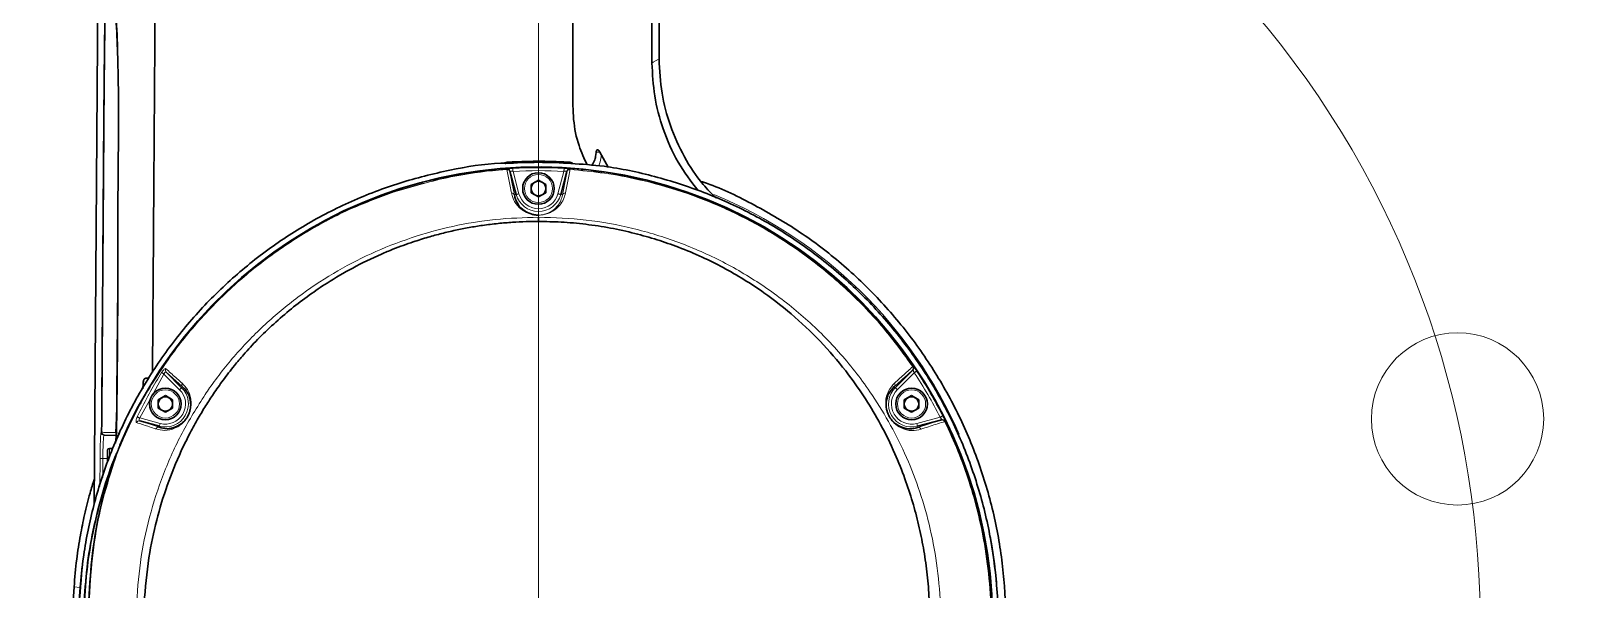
# Model space of a CAD drawing. Header units: millimetres. Extents: x 0 to 8400, y 0 to 5940.
# Drawn here: x 2278.1 to 2552.3, y 4234.7 to 4333.3 of the extents above; entities that cross this region are included whole.
import ezdxf

# ---------------------------------------------------------------- set-up
doc = ezdxf.new("R2010")
doc.units = ezdxf.units.MM
doc.linetypes.add('CENTERX2', pattern=[20.32, 12.7, -2.54, 2.54, -2.54])

msp = doc.modelspace()

# ---------------------------------------------------------------- linework, layer by layer
at = {"color": 7, "linetype": 'Continuous', "lineweight": 15}
msp.add_line((2367.714, 3824.804), (2367.714, 4854.66), dxfattribs=at)
at = {"color": 7, "linetype": 'Continuous', "lineweight": 30}
for p, q in [((2290.307, 4394.144), (2289.275, 4249.763)), ((2389.007, 4366.36), (2389.007, 4328.397)), ((2387.742, 4329.234), (2387.748, 4327.665)), ((2377.829, 4311.462), (2377.891, 4311.957)), ((2378.55, 4311.957), (2378.842, 4311.401)), ((2378.842, 4311.401), (2380.002, 4309.294)), ((2363.788, 4304.47), (2362.686, 4308.582)), ((2367.714, 4306.998), (2366.436, 4306.26)), ((2367.714, 4306.998), (2368.991, 4306.26)), ((2372.742, 4308.582), (2371.64, 4304.47)), ((2366.436, 4306.26), (2366.436, 4304.785)), ((2367.714, 4304.047), (2366.436, 4304.785)), ((2368.991, 4304.785), (2367.714, 4304.047)), ((2368.991, 4304.785), (2368.991, 4306.26)), ((2367.714, 4299.709), (2367.714, 4300.453)), ((2297.885, 4270.163), (2297.909, 4271.048)), ((2299.005, 4272.062), (2298.44, 4272.062)), ((2302.012, 4273.09), (2304.729, 4270.373)), ((2430.698, 4270.373), (2433.81, 4273.485)), ((2301.855, 4268.974), (2300.578, 4268.236)), ((2300.578, 4268.236), (2300.578, 4266.761)), ((2301.855, 4268.974), (2303.133, 4268.236)), ((2303.133, 4266.761), (2303.133, 4268.236)), ((2433.572, 4268.974), (2432.295, 4268.236)), ((2432.295, 4268.236), (2432.295, 4266.761)), ((2433.572, 4268.974), (2434.85, 4268.236)), ((2434.85, 4266.761), (2434.85, 4268.236)), ((2301.855, 4266.024), (2300.578, 4266.761)), ((2303.133, 4266.761), (2301.855, 4266.024)), ((2433.572, 4266.024), (2432.295, 4266.761)), ((2434.85, 4266.761), (2433.572, 4266.024)), ((2300.803, 4263.573), (2297.336, 4264.502)), ((2438.914, 4264.722), (2434.624, 4263.573)), ((2291.097, 4261.985), (2291.015, 4261.987)), ((2293.146, 4261.949), (2291.129, 4261.985)), ((2293.729, 4260.001), (2293.811, 4260.2)), ((2291.667, 4257.265), (2291.667, 4259.336)), ((2292.631, 4259.641), (2291.971, 4259.641)), ((2285.737, 4235.208), (2283.808, 4206.066))]:
    msp.add_line(p, q, dxfattribs=at)
at = {"color": 8, "linetype": 'Continuous', "lineweight": 15}
for p, q in [((2290.307, 4394.144), (2289.276, 4249.764)), ((2378.55, 4311.957), (2377.891, 4311.957)), ((2362.15, 4308.907), (2362.151, 4308.879)), ((2362.686, 4308.582), (2362.674, 4308.532)), ((2362.676, 4308.519), (2362.674, 4308.532)), ((2363.22, 4308.55), (2364.278, 4304.602)), ((2371.15, 4304.602), (2372.208, 4308.55)), ((2372.754, 4308.531), (2372.742, 4308.582)), ((2372.754, 4308.531), (2372.752, 4308.517)), ((2373.279, 4308.905), (2373.276, 4308.878)), ((2363.471, 4304.385), (2363.788, 4304.47)), ((2371.957, 4304.385), (2371.64, 4304.47)), ((2367.714, 4300.82), (2367.714, 4300.834)), ((2367.714, 4300.453), (2367.714, 4300.82)), ((2298.407, 4271.048), (2297.909, 4271.048)), ((2301.603, 4272.783), (2299.446, 4268.855)), ((2304.371, 4270.014), (2301.603, 4272.783)), ((2304.889, 4270.532), (2302.012, 4273.09)), ((2434.052, 4273.01), (2431.057, 4270.014)), ((2433.81, 4273.485), (2433.762, 4273.47)), ((2299.338, 4268.658), (2297.343, 4265.025)), ((2304.889, 4270.532), (2304.729, 4270.373)), ((2430.518, 4270.554), (2430.698, 4270.373)), ((2293.06, 4262.46), (2293.191, 4264.973)), ((2297.336, 4264.502), (2300.751, 4263.376)), ((2297.343, 4265.025), (2300.935, 4264.062)), ((2300.751, 4263.376), (2300.803, 4263.573)), ((2434.493, 4264.062), (2438.617, 4265.167)), ((2434.687, 4263.34), (2434.624, 4263.573)), ((2434.687, 4263.34), (2438.852, 4264.678)), ((2438.878, 4264.688), (2438.914, 4264.722)), ((2290.517, 4262.497), (2290.599, 4262.496)), ((2290.599, 4262.496), (2290.663, 4262.495)), ((2290.287, 4252.934), (2290.323, 4257.87)), ((2290.82, 4257.866), (2290.797, 4254.529)), ((2290.82, 4257.866), (2291.667, 4257.866)), ((2291.971, 4259.641), (2291.971, 4258.194)), ((2286.761, 4235.136), (2287.11, 4238.881)), ((2285.737, 4235.208), (2286.761, 4235.136))]:
    msp.add_line(p, q, dxfattribs=at)
at = {"color": 8, "linetype": 'Continuous', "lineweight": 15, "flags": 128}
for points in [[(2387.748, 4327.665), (2387.976, 4327.798), (2389.007, 4328.397)], [(2361.827, 4309.931), (2361.757, 4309.997), (2361.751, 4310.003), (2361.706, 4310.045)], [(2373.722, 4310.045), (2373.652, 4309.979), (2373.601, 4309.931)], [(2378.842, 4311.401), (2378.623, 4310.252), (2378.35, 4309.501)], [(2362.15, 4308.907), (2362.157, 4308.939), (2362.161, 4308.956)], [(2362.949, 4304.746), (2362.903, 4304.981), (2362.722, 4305.923), (2362.151, 4308.879)], [(2362.676, 4308.519), (2363.039, 4306.632), (2363.471, 4304.385)], [(2363.22, 4308.55), (2363.214, 4308.646), (2363.209, 4308.739), (2363.204, 4308.825), (2363.2, 4308.901), (2363.196, 4308.964), (2363.193, 4309.012), (2363.192, 4309.043), (2363.191, 4309.056)], [(2371.957, 4304.385), (2372.538, 4307.406), (2372.752, 4308.517)], [(2372.208, 4308.55), (2372.214, 4308.646), (2372.219, 4308.739), (2372.224, 4308.825), (2372.228, 4308.901), (2372.232, 4308.964), (2372.234, 4309.012), (2372.236, 4309.043), (2372.237, 4309.056)], [(2373.276, 4308.878), (2373.235, 4308.666), (2373.053, 4307.723), (2372.479, 4304.746)], [(2373.266, 4308.956), (2373.275, 4308.92), (2373.279, 4308.905)], [(2363.788, 4304.47), (2363.799, 4304.473), (2363.828, 4304.481), (2363.873, 4304.493), (2363.934, 4304.51), (2364.008, 4304.529), (2364.092, 4304.552), (2364.183, 4304.576), (2364.278, 4304.602)], [(2371.64, 4304.47), (2371.629, 4304.473), (2371.6, 4304.481), (2371.554, 4304.493), (2371.494, 4304.51), (2371.42, 4304.529), (2371.336, 4304.552), (2371.245, 4304.576), (2371.15, 4304.602)], [(2433.823, 4274.114), (2433.853, 4274.123), (2433.871, 4274.128)], [(2301.19, 4273.041), (2301.215, 4273.026), (2301.25, 4273.004), (2301.293, 4272.977), (2301.345, 4272.944), (2301.403, 4272.908), (2301.467, 4272.868), (2301.534, 4272.826), (2301.603, 4272.783)], [(2434.052, 4273.01), (2434.133, 4273.063), (2434.211, 4273.115), (2434.283, 4273.162), (2434.346, 4273.204), (2434.399, 4273.239), (2434.439, 4273.265), (2434.464, 4273.282), (2434.475, 4273.289)], [(2304.729, 4270.373), (2304.721, 4270.365), (2304.7, 4270.344), (2304.667, 4270.31), (2304.622, 4270.266), (2304.568, 4270.212), (2304.507, 4270.15), (2304.44, 4270.084), (2304.371, 4270.014)], [(2430.698, 4270.373), (2430.706, 4270.365), (2430.727, 4270.344), (2430.761, 4270.31), (2430.806, 4270.266), (2430.86, 4270.212), (2430.921, 4270.15), (2430.988, 4270.084), (2431.057, 4270.014)], [(2438.617, 4265.167), (2438.703, 4265.211), (2438.786, 4265.253), (2438.863, 4265.292), (2438.931, 4265.327), (2438.987, 4265.355), (2439.03, 4265.377), (2439.057, 4265.391), (2439.068, 4265.397)], [(2297.343, 4265.025), (2297.271, 4265.059), (2297.2, 4265.093), (2297.133, 4265.125), (2297.071, 4265.154), (2297.016, 4265.181), (2296.969, 4265.203), (2296.932, 4265.221), (2296.906, 4265.233)], [(2300.803, 4263.573), (2300.806, 4263.584), (2300.814, 4263.612), (2300.826, 4263.658), (2300.843, 4263.719), (2300.862, 4263.793), (2300.885, 4263.877), (2300.909, 4263.968), (2300.935, 4264.062)], [(2434.624, 4263.573), (2434.622, 4263.584), (2434.614, 4263.612), (2434.602, 4263.658), (2434.585, 4263.719), (2434.565, 4263.793), (2434.543, 4263.877), (2434.519, 4263.968), (2434.493, 4264.062)], [(2439.5, 4264.456), (2439.473, 4264.431), (2439.464, 4264.422)], [(2290.82, 4257.866), (2290.725, 4257.867), (2290.633, 4257.868), (2290.549, 4257.868), (2290.474, 4257.869), (2290.412, 4257.869), (2290.365, 4257.87), (2290.335, 4257.87), (2290.323, 4257.87)], [(2286.896, 4235.127), (2286.866, 4235.129), (2286.84, 4235.131), (2286.818, 4235.132), (2286.799, 4235.133), (2286.784, 4235.135), (2286.773, 4235.135), (2286.765, 4235.136), (2286.761, 4235.136)]]:
    msp.add_lwpolyline(points, dxfattribs=at)
at = {"color": 7, "linetype": 'Continuous', "lineweight": 30}
for centre in [(2367.714, 4305.522), (2301.855, 4267.499), (2433.572, 4267.499)]:
    msp.add_circle(centre, 2.788, dxfattribs=at)
at = {"color": 8, "linetype": 'Continuous', "lineweight": 15}
for centre in [(2367.714, 4305.522), (2301.855, 4267.499), (2433.572, 4267.499)]:
    msp.add_circle(centre, 2.484, dxfattribs=at)
at = {"color": 7, "linetype": 'Continuous', "lineweight": 15}
msp.add_circle((2529.947, 4264.863), 15.209, dxfattribs=at)
for centre, radius, start, end in [((2367.65, 4229.008), 713.179, 314.966774, 189.876122), ((2018.181, 4167.482), 358.334, 36.86976, 192.20043), ((2367.714, 4228.587), 166.24, 238.83334, 117.46374)]:
    msp.add_arc(centre, radius, start, end, dxfattribs=at)
at = {"color": 7, "linetype": 'CENTERX2', "lineweight": 0}
msp.add_arc((2367.714, 4228.587), 373.23, 13.29144, 248.81856, dxfattribs=at)
at = {"color": 7, "linetype": 'Continuous', "lineweight": 30}
for centre, radius, start, end in [((2367.714, 4229.151), 80.161, 350, 157.21096), ((2367.714, 4229.151), 80.122, 350, 156.70531), ((2367.714, 4229.151), 80.994, 85.83196, 94.16804), ((2362.185, 4308.401), 0.507, 69.74148, 93.96722), ((2367.714, 4305.522), 1.278, 120, 180), ((2367.714, 4305.522), 1.278, 60, 120), ((2367.714, 4305.522), 1.278, 0, 60), ((2373.243, 4308.399), 0.508, 86.03519, 108.3627), ((2367.714, 4305.522), 1.278, 180, 240), ((2367.714, 4305.522), 1.278, 240, 300), ((2367.714, 4305.522), 1.278, 300, 0), ((2433.403, 4273.829), 0.507, 7.81537, 34.19818), ((2301.855, 4267.499), 1.278, 120, 180), ((2301.855, 4267.499), 1.278, 60, 120), ((2301.855, 4267.499), 1.278, 0, 60), ((2433.572, 4267.499), 1.278, 120, 180), ((2433.572, 4267.499), 1.278, 60, 120), ((2433.572, 4267.499), 1.278, 0, 60), ((2301.855, 4267.499), 1.278, 180, 240), ((2301.855, 4267.499), 1.278, 240, 300), ((2301.855, 4267.499), 1.278, 300, 0), ((2433.572, 4267.499), 1.278, 180, 240), ((2433.572, 4267.499), 1.278, 240, 300), ((2433.572, 4267.499), 1.278, 300, 0), ((2291.971, 4259.336), 0.304, 90, 180)]:
    msp.add_arc(centre, radius, start, end, dxfattribs=at)
at = {"color": 8, "linetype": 'Continuous', "lineweight": 15}
for centre, radius, start, end in [((2367.714, 4229.151), 80.033, 86.76025, 93.23975), ((2362.196, 4308.382), 0.499, 15.91541, 95.16717), ((2362.196, 4308.45), 0.507, 15.04977, 93.96182), ((2362.185, 4308.401), 0.507, 15.03614, 69.76261), ((2367.714, 4229.151), 79.526, 86.76025, 93.23975), ((2373.231, 4308.45), 0.507, 86.03818, 164.95023), ((2373.232, 4308.381), 0.499, 84.948, 164.08736), ((2373.243, 4308.4), 0.507, 108.35629, 164.96145), ((2342.351, 4304.951), 0.0818, 175.10919, 196.09076), ((2362.991, 4304.249), 0.499, 15.90889, 94.86884), ((2367.714, 4305.522), 4.065, 195, 345), ((2367.714, 4305.522), 3.558, 195, 345), ((2372.437, 4304.249), 0.499, 85.18537, 164.08849), ((2367.714, 4229.475), 81.151, 23.74053, 67.57048), ((2302.369, 4273.432), 0.495, 145.6272, 223.75619), ((2433.386, 4273.795), 0.493, 316.49287, 36.06862), ((2433.403, 4273.829), 0.507, 315.03966, 7.82197), ((2433.451, 4273.843), 0.507, 315.04644, 34.19389), ((2305.245, 4270.873), 0.494, 146.92488, 223.76095), ((2430.162, 4270.891), 0.491, 316.52393, 34.03003), ((2367.714, 4229.151), 79.526, 26.92911, 33.47025), ((2367.714, 4229.151), 80.033, 26.92911, 33.47025), ((2301.855, 4267.499), 4.065, 255, 45), ((2301.855, 4267.499), 3.558, 255, 45), ((2433.572, 4267.499), 4.065, 135, 285), ((2433.572, 4267.499), 3.558, 135, 285), ((2297.22, 4264.021), 0.495, 76.39756, 156.94308), ((2300.634, 4262.895), 0.495, 76.41471, 157.35347), ((2434.799, 4262.862), 0.491, 22.55437, 103.17241), ((2438.964, 4264.201), 0.49, 23.93596, 103.29258), ((2439.009, 4264.198), 0.507, 26.19093, 104.95579), ((2439.045, 4264.232), 0.507, 26.20086, 104.95777), ((2291.024, 4262.493), 0.507, 179.57193, 268.98154), ((2291.106, 4262.492), 0.507, 179.57186, 268.985), ((2291.154, 4262.475), 0.491, 177.68801, 267.07062), ((2293.59, 4263.923), 1.556, 250.09612, 267.62529), ((2293.551, 4262.434), 0.492, 176.93593, 267.00722), ((2367.714, 4229.475), 81.151, 352, 10.37895)]:
    msp.add_arc(centre, radius, start, end, dxfattribs=at)
msp.add_ellipse((2290.484, 4257.869), major_axis=(0.033, 4.628), ratio=0.0349199, start_param=6.2828256, end_param=7.8541067, dxfattribs=at)
at = {"color": 7, "linetype": 'Continuous', "lineweight": 30}
for points, knots in [([(2387.237, 4362.017), (2387.271, 4360.964), (2387.334, 4359.034), (2387.415, 4355.977), (2387.484, 4352.972), (2387.563, 4348.816), (2387.641, 4343.36), (2387.706, 4336.441), (2387.73, 4331.681), (2387.742, 4329.234)], [0, 0, 0, 0, 0.1185074, 0.2170698, 0.3150562, 0.4130463, 0.6054848, 0.7971442, 1, 1, 1, 1]), ([(2290.599, 4262.496), (2290.667, 4271.951), (2290.763, 4285.428), (2290.88, 4301.693), (2290.947, 4311.295), (2291.01, 4319.66), (2291.085, 4328.009), (2291.185, 4336.413), (2291.313, 4344.811), (2291.424, 4350.253), (2291.479, 4352.973)], [0, 0, 0, 0, 0.3106484, 0.4427806, 0.5343939, 0.6261162, 0.7176102, 0.808912, 0.9044734, 1, 1, 1, 1]), ([(2293.252, 4263.95), (2293.328, 4270.102), (2293.48, 4282.405), (2293.419, 4298.815), (2293.577, 4313.177), (2293.601, 4325.489), (2293.101, 4338.671), (2292.104, 4347.696), (2291.557, 4352.643)], [0, 0, 0, 0, 0.207895, 0.4157986, 0.5545271, 0.6932455, 0.83186, 1, 1, 1, 1]), ([(2299.573, 4273.024), (2299.617, 4278.531), (2299.708, 4289.908), (2299.796, 4303.137), (2299.865, 4312.715), (2299.904, 4318.281), (2299.944, 4323.851), (2299.984, 4329.443), (2300.022, 4334.823), (2300.059, 4339.892), (2300.08, 4342.913), (2300.091, 4344.425)], [0, 0, 0, 0, 0.2293132, 0.4737806, 0.5509275, 0.6281953, 0.7055298, 0.7829626, 0.8608743, 0.9303691, 1, 1, 1, 1]), ([(2373.798, 4344.247), (2373.798, 4343.092), (2373.798, 4340.781), (2373.797, 4336.778), (2373.799, 4332.315), (2373.794, 4327.431), (2373.817, 4322.563), (2373.754, 4317.74), (2374.622, 4313.354), (2375.796, 4310.811), (2376.311, 4309.696)], [0, 0, 0, 0, 0.1082954, 0.2165851, 0.3536155, 0.490627, 0.6277644, 0.7643175, 0.8966899, 1, 1, 1, 1]), ([(2399.117, 4303.83), (2398.314, 4304.612), (2396.101, 4306.768), (2393.341, 4311.122), (2390.871, 4316.541), (2389.306, 4322.387), (2389.108, 4326.374), (2389.007, 4328.397)], [0, 0, 0, 0, 0.1231963, 0.3392642, 0.561601, 0.7776683, 1, 1, 1, 1]), ([(2387.748, 4327.665), (2387.846, 4325.724), (2388.044, 4321.781), (2389.631, 4315.852), (2392.122, 4310.129), (2394.662, 4306.782), (2395.9, 4305.151)], [0, 0, 0, 0, 0.2390793, 0.4853772, 0.7492755, 1, 1, 1, 1]), ([(2377.891, 4311.957), (2377.907, 4312.037), (2377.932, 4312.164), (2377.999, 4312.297), (2378.064, 4312.358), (2378.132, 4312.374), (2378.211, 4312.353), (2378.321, 4312.274), (2378.437, 4312.134), (2378.515, 4312.013), (2378.55, 4311.957)], [0, 0, 0, 0, 0.21226946, 0.34090973, 0.42859459, 0.50044391, 0.57234515, 0.67161035, 0.85023693, 1, 1, 1, 1]), ([(2361.881, 4310.011), (2361.615, 4310.005), (2358.313, 4309.934), (2352.029, 4308.849), (2343.177, 4306.657), (2334.638, 4303.392), (2326.509, 4299.228), (2318.912, 4294.15), (2311.927, 4288.263), (2305.636, 4281.637), (2300.148, 4274.332), (2295.506, 4266.465), (2291.788, 4258.194), (2289.074, 4249.623), (2287.247, 4240.878), (2286.846, 4234.944), (2286.646, 4231.982)], [0, 0, 0, 0, 0.00673697, 0.08347432, 0.16021163, 0.23719354, 0.31393089, 0.39066824, 0.46765032, 0.54438755, 0.6211251, 0.69810734, 0.77484479, 0.84982042, 0.92502421, 1, 1, 1, 1]), ([(2361.706, 4310.045), (2361.819, 4310.063), (2361.944, 4310.083), (2362.057, 4310.136), (2362.068, 4310.141)], [0, 0, 0, 0, 0.906619, 1, 1, 1, 1]), ([(2361.827, 4309.931), (2361.829, 4309.931), (2361.897, 4309.938), (2362.084, 4309.976), (2362.251, 4310.089), (2362.358, 4310.161)], [0, 0, 0, 0, 0.0079162, 0.3688884, 1, 1, 1, 1]), ([(2362.068, 4310.141), (2362.14, 4310.146), (2362.247, 4310.154), (2362.331, 4310.159), (2362.358, 4310.161)], [0, 0, 0, 0, 0.6731416, 1, 1, 1, 1]), ([(2362.358, 4310.161), (2362.824, 4310.189), (2365.992, 4310.382), (2369.573, 4310.376), (2372.673, 4310.185), (2373.07, 4310.161)], [0, 0, 0, 0, 0.130665, 0.8885418, 1, 1, 1, 1]), ([(2373.601, 4309.931), (2373.599, 4309.931), (2373.531, 4309.938), (2373.344, 4309.976), (2373.177, 4310.089), (2373.07, 4310.161)], [0, 0, 0, 0, 0.0079162, 0.3688884, 1, 1, 1, 1]), ([(2373.07, 4310.161), (2373.111, 4310.158), (2373.195, 4310.153), (2373.304, 4310.145), (2373.36, 4310.141)], [0, 0, 0, 0, 0.4910397, 1, 1, 1, 1]), ([(2373.36, 4310.141), (2373.43, 4310.112), (2373.547, 4310.064), (2373.672, 4310.05), (2373.722, 4310.045)], [0, 0, 0, 0, 0.6037556, 1, 1, 1, 1]), ([(2447.598, 4215.065), (2448.067, 4218.451), (2449.005, 4225.223), (2448.794, 4235.124), (2447.525, 4244.549), (2445.289, 4253.408), (2442.089, 4261.966), (2437.926, 4270.099), (2432.888, 4277.719), (2427.034, 4284.734), (2420.414, 4291.031), (2413.137, 4296.554), (2405.292, 4301.235), (2396.961, 4304.994), (2388.264, 4307.764), (2380.377, 4309.479), (2375.389, 4309.814), (2373.433, 4309.945)], [0, 0, 0, 0, 0.075436, 0.1508719, 0.2179541, 0.28525, 0.3523321, 0.4194142, 0.4867102, 0.5537922, 0.6208742, 0.6881701, 0.755252, 0.8223338, 0.8896295, 0.9567113, 1, 1, 1, 1]), ([(2377.161, 4309.622), (2377.359, 4309.933), (2377.704, 4310.477), (2377.792, 4311.167), (2377.829, 4311.462)], [0, 0, 0, 0, 0.5718091, 1, 1, 1, 1]), ([(2449.374, 4217.999), (2449.701, 4221.069), (2450.356, 4227.219), (2450.029, 4236.505), (2448.75, 4245.697), (2446.402, 4254.684), (2443.077, 4263.355), (2438.809, 4271.604), (2433.622, 4279.307), (2427.616, 4286.389), (2420.857, 4292.754), (2413.422, 4298.334), (2405.375, 4302.932), (2399.665, 4305.756), (2396.576, 4306.704), (2396.439, 4306.746)], [0, 0, 0, 0, 0.08288947, 0.16604385, 0.24893334, 0.33187247, 0.41507632, 0.4980155, 0.58093367, 0.66411603, 0.74703402, 0.82997924, 0.91318894, 0.99613333, 1, 1, 1, 1]), ([(2363.471, 4304.385), (2363.502, 4304.246), (2363.625, 4303.691), (2363.996, 4302.731), (2364.948, 4301.75), (2366.022, 4301.131), (2366.858, 4300.911), (2367.326, 4300.844), (2367.598, 4300.837), (2367.714, 4300.834)], [0, 0, 0, 0, 0.1086041, 0.4335626, 0.7574171, 0.9093298, 0.9558445, 0.9810735, 1, 1, 1, 1]), ([(2294.03, 4135.106), (2294.245, 4140.443), (2294.672, 4151.082), (2295.323, 4166.948), (2295.879, 4180.314), (2296.336, 4191.127), (2296.696, 4199.568), (2297.061, 4207.968), (2297.419, 4216.346), (2297.828, 4224.793), (2298.077, 4233.119), (2298.9, 4240.884), (2300.425, 4247.736), (2302.398, 4253.986), (2304.428, 4258.825), (2306.254, 4262.483), (2307.588, 4264.905), (2308.965, 4267.187), (2310.42, 4269.421), (2312.08, 4271.775), (2313.864, 4274.082), (2315.889, 4276.485), (2318.178, 4278.962), (2320.99, 4281.678), (2324.04, 4284.294), (2327.193, 4286.699), (2330.777, 4289.134), (2334.993, 4291.613), (2338.928, 4293.518), (2341.944, 4294.772), (2343.818, 4295.487), (2345.881, 4296.209), (2348.144, 4296.92), (2350.633, 4297.599), (2353.043, 4298.165), (2355.445, 4298.64), (2357.956, 4299.044), (2360.52, 4299.358), (2363.08, 4299.571), (2365.458, 4299.689), (2366.983, 4299.703), (2367.714, 4299.709)], [0, 0, 0, 0, 0.0787371, 0.1569351, 0.2333641, 0.2748819, 0.3153593, 0.3569051, 0.3977225, 0.4377717, 0.480296, 0.5191871, 0.5514569, 0.5828439, 0.6153196, 0.6287021, 0.6433027, 0.6562727, 0.6682417, 0.6828691, 0.6990242, 0.711543, 0.72954, 0.7490928, 0.769538, 0.7890686, 0.80776, 0.8335241, 0.8610773, 0.8719084, 0.8813943, 0.8904366, 0.9039036, 0.9161052, 0.9281571, 0.940075, 0.9518738, 0.9652777, 0.9777646, 0.9893393, 1, 1, 1, 1]), ([(2367.714, 4299.709), (2369.042, 4299.688), (2371.832, 4299.643), (2376.08, 4299.253), (2380.43, 4298.588), (2384.639, 4297.66), (2388.639, 4296.522), (2392.614, 4295.136), (2396.515, 4293.5), (2400.365, 4291.59), (2404.001, 4289.495), (2408.283, 4286.661), (2413.074, 4282.901), (2418.086, 4278.049), (2422.197, 4273.163), (2425.5, 4268.415), (2428.247, 4263.77), (2430.567, 4259.052), (2432.398, 4254.464), (2433.772, 4250.265), (2434.852, 4246.189), (2435.703, 4242.066), (2436.322, 4237.872), (2436.673, 4233.86), (2436.797, 4230.081), (2436.746, 4226.546), (2436.532, 4223.021), (2436.147, 4219.491), (2435.59, 4215.991), (2434.798, 4212.184), (2433.698, 4208.197), (2432.171, 4203.912), (2430.351, 4199.757), (2428.292, 4195.878), (2425.983, 4192.05), (2423.273, 4188.523), (2421.007, 4184.723), (2419.569, 4181.03), (2418.683, 4177.446), (2418.114, 4173.179), (2417.319, 4168.204), (2416.438, 4162.439), (2415.498, 4156.415), (2414.55, 4150.355), (2413.607, 4144.362), (2412.744, 4138.91), (2411.942, 4133.866), (2411.199, 4129.19), (2410.442, 4124.549), (2409.747, 4119.938), (2408.84, 4115.423), (2408.849, 4112.367), (2408.854, 4110.843)], [0, 0, 0, 0, 0.01699768, 0.03569521, 0.0545446, 0.07334983, 0.09091699, 0.10789398, 0.12739467, 0.14528034, 0.16328127, 0.18160272, 0.21176678, 0.24225369, 0.272258, 0.29482892, 0.31747772, 0.34239887, 0.36293419, 0.38126482, 0.39929382, 0.41712737, 0.43526318, 0.45358125, 0.46864807, 0.48362797, 0.49880472, 0.51384992, 0.52912501, 0.54426341, 0.56380925, 0.58237337, 0.60305132, 0.62261124, 0.63953879, 0.66130136, 0.68091088, 0.69648796, 0.71193823, 0.72802471, 0.75155747, 0.77643985, 0.80269143, 0.82965321, 0.85502707, 0.88043553, 0.90042397, 0.92051601, 0.94116977, 0.96073599, 0.98040687, 1, 1, 1, 1]), ([(2297.909, 4271.048), (2297.916, 4271.153), (2297.928, 4271.365), (2298.007, 4271.648), (2298.122, 4271.876), (2298.271, 4272.032), (2298.383, 4272.052), (2298.44, 4272.062)], [0, 0, 0, 0, 0.1872382, 0.37417, 0.5694375, 0.7843216, 1, 1, 1, 1]), ([(2300.751, 4263.376), (2301.201, 4263.255), (2302.1, 4263.014), (2303.513, 4263.311), (2304.649, 4263.93), (2305.333, 4264.625), (2305.664, 4265.081), (2305.892, 4265.484), (2306.016, 4265.769), (2306.123, 4266.058), (2306.258, 4266.519), (2306.363, 4267.326), (2306.243, 4268.487), (2305.773, 4269.667), (2305.184, 4270.243), (2304.889, 4270.532)], [0, 0, 0, 0, 0.1788922, 0.3571954, 0.4572292, 0.4904315, 0.5091177, 0.5239266, 0.5375981, 0.5411653, 0.5585987, 0.5975509, 0.6769485, 0.8382122, 1, 1, 1, 1]), ([(2430.518, 4270.554), (2430.175, 4270.187), (2429.676, 4269.652), (2429.226, 4268.593), (2429.071, 4267.719), (2429.099, 4266.852), (2429.255, 4266.172), (2429.438, 4265.68), (2429.59, 4265.377), (2429.764, 4265.081), (2430.031, 4264.693), (2430.662, 4264.023), (2431.704, 4263.382), (2432.981, 4263.047), (2433.996, 4263.141), (2434.537, 4263.297), (2434.687, 4263.34)], [0, 0, 0, 0, 0.1951694, 0.2840757, 0.3726134, 0.4273331, 0.4556079, 0.4734021, 0.490321, 0.4935776, 0.5138461, 0.548844, 0.6372413, 0.7891828, 0.9417612, 1, 1, 1, 1]), ([(2293.051, 4260.578), (2293.065, 4260.689), (2293.197, 4261.77), (2293.226, 4262.919), (2293.252, 4263.95)], [0, 0, 0, 0, 0.101853, 1, 1, 1, 1]), ([(2293.31, 4258.819), (2293.313, 4258.827), (2293.563, 4259.507), (2293.845, 4260.176), (2294.123, 4260.836)], [0, 0, 0, 0, 0.0118869, 1, 1, 1, 1]), ([(2293.286, 4258.871), (2292.426, 4256.297), (2290.703, 4251.143), (2289.113, 4243.131), (2288.129, 4231.89), (2287.964, 4217.484), (2287.918, 4199.955), (2287.926, 4172.071), (2287.531, 4147.333), (2287.854, 4125.746), (2287.984, 4117.659), (2287.715, 4110.261), (2286.94, 4103.59), (2285.685, 4097.7), (2283.55, 4091.53), (2281.292, 4087.639), (2280.04, 4085.48)], [0, 0, 0, 0, 0.046387, 0.0928996, 0.1392923, 0.239231, 0.3392007, 0.4391717, 0.7162061, 0.7623427, 0.8084755, 0.8545462, 0.8888636, 0.9232258, 0.9574044, 1, 1, 1, 1]), ([(2293.079, 4258.19), (2292.278, 4255.733), (2290.673, 4250.811), (2289.171, 4243.18), (2288.167, 4232.205), (2287.958, 4217.934), (2287.939, 4200.416), (2287.97, 4172.42), (2287.552, 4147.548), (2287.876, 4125.804), (2288.006, 4117.658), (2287.732, 4110.221), (2286.946, 4103.533), (2285.682, 4097.647), (2283.677, 4091.885), (2281.69, 4088.332), (2280.679, 4086.525)], [0, 0, 0, 0, 0.04468117, 0.08947198, 0.13415811, 0.23514747, 0.33617821, 0.43721045, 0.71937837, 0.7663699, 0.81335739, 0.86028028, 0.8949681, 0.92970183, 0.96424903, 1, 1, 1, 1]), ([(2287.502, 4231.952), (2287.641, 4234.175), (2287.92, 4238.622), (2289.045, 4245.279), (2290.722, 4251.882), (2292.199, 4256.266), (2293.081, 4258.419), (2293.095, 4258.451)], [0, 0, 0, 0, 0.2454978, 0.4910055, 0.7435975, 0.9961886, 1, 1, 1, 1]), ([(2293.286, 4258.871), (2293.214, 4258.692), (2292.315, 4256.446), (2290.792, 4252.051), (2289.121, 4245.513), (2287.958, 4238.799), (2287.669, 4234.226), (2287.524, 4231.939)], [0, 0, 0, 0, 0.0208651, 0.2621727, 0.5034799, 0.7517441, 1, 1, 1, 1]), ([(2289.307, 4254.213), (2289.051, 4253.406), (2288.394, 4251.337), (2287.586, 4248.035), (2286.789, 4244.135), (2286.128, 4239.891), (2285.873, 4236.836), (2285.737, 4235.208)], [0, 0, 0, 0, 0.1310351, 0.3357274, 0.5256629, 0.7470935, 1, 1, 1, 1])]:
    msp.add_open_spline(points, degree=3, knots=knots, dxfattribs=at)
at = {"color": 8, "linetype": 'Continuous', "lineweight": 15}
for points, knots in [([(2291.573, 4352.351), (2291.513, 4349.72), (2291.395, 4344.457), (2291.257, 4336.259), (2291.153, 4327.963), (2291.076, 4319.629), (2291.015, 4311.279), (2290.949, 4301.688), (2290.832, 4285.427), (2290.733, 4271.95), (2290.663, 4262.495)], [0, 0, 0, 0, 0.09301799, 0.18606301, 0.27783001, 0.36979643, 0.46200032, 0.55409138, 0.68715978, 1, 1, 1, 1]), ([(2293.191, 4264.973), (2293.295, 4276.422), (2293.441, 4292.341), (2293.605, 4312.731), (2293.642, 4326.047), (2293.255, 4337.086), (2292.555, 4345.831), (2291.9, 4350.178), (2291.573, 4352.351)], [0, 0, 0, 0, 0.3926619, 0.5459644, 0.6992741, 0.849293, 0.9246553, 1, 1, 1, 1]), ([(2342.269, 4304.958), (2345.577, 4305.93), (2351.603, 4307.703), (2358.337, 4308.618), (2361.654, 4308.869), (2362.15, 4308.907)], [0, 0, 0, 0, 0.5085865, 0.9266464, 1, 1, 1, 1]), ([(2362.151, 4308.879), (2361.655, 4308.842), (2358.338, 4308.59), (2351.604, 4307.674), (2345.579, 4305.901), (2342.272, 4304.928)], [0, 0, 0, 0, 0.0734514, 0.4914281, 1, 1, 1, 1]), ([(2362.161, 4308.956), (2362.166, 4308.958), (2362.178, 4308.965), (2362.292, 4308.983), (2362.524, 4309.008), (2362.837, 4309.034), (2363.073, 4309.048), (2363.191, 4309.056)], [0, 0, 0, 0, 0.12263, 0.336546, 0.5552063, 0.7775185, 1, 1, 1, 1]), ([(2363.22, 4308.55), (2363.158, 4308.558), (2363.036, 4308.573), (2362.873, 4308.587), (2362.753, 4308.592), (2362.694, 4308.589), (2362.688, 4308.584), (2362.686, 4308.582)], [0, 0, 0, 0, 0.2284336, 0.4529805, 0.6699522, 0.8798295, 1, 1, 1, 1]), ([(2372.742, 4308.582), (2372.736, 4308.585), (2372.724, 4308.591), (2372.633, 4308.591), (2372.499, 4308.582), (2372.35, 4308.568), (2372.249, 4308.555), (2372.208, 4308.55)], [0, 0, 0, 0, 0.20656502, 0.41443102, 0.62659075, 0.8462699, 1, 1, 1, 1]), ([(2372.237, 4309.056), (2372.316, 4309.051), (2372.509, 4309.039), (2372.797, 4309.017), (2373.055, 4308.993), (2373.23, 4308.97), (2373.254, 4308.961), (2373.266, 4308.956)], [0, 0, 0, 0, 0.1494106, 0.3655526, 0.5779979, 0.7891296, 1, 1, 1, 1]), ([(2433.784, 4274.085), (2432.124, 4276.375), (2428.663, 4281.149), (2422.414, 4287.621), (2415.34, 4293.536), (2407.976, 4298.365), (2400.516, 4302.164), (2393.112, 4305.063), (2386.031, 4307.044), (2379.4, 4308.312), (2375.317, 4308.689), (2373.276, 4308.878)], [0, 0, 0, 0, 0.1174153, 0.2447794, 0.3725708, 0.4999337, 0.6097714, 0.7198821, 0.8297193, 0.9148596, 1, 1, 1, 1]), ([(2373.279, 4308.905), (2375.321, 4308.717), (2379.405, 4308.34), (2386.038, 4307.072), (2393.122, 4305.091), (2400.528, 4302.193), (2407.992, 4298.393), (2415.36, 4293.564), (2422.44, 4287.649), (2428.695, 4281.177), (2432.16, 4276.403), (2433.823, 4274.114)], [0, 0, 0, 0, 0.0851319, 0.1702637, 0.2800979, 0.390205, 0.5000395, 0.6274141, 0.7552163, 0.8825917, 1, 1, 1, 1]), ([(2342.272, 4304.928), (2339.732, 4303.995), (2334.373, 4302.027), (2326.653, 4297.936), (2319.165, 4292.909), (2312.137, 4286.935), (2305.98, 4280.329), (2300.738, 4273.211), (2296.405, 4265.946), (2294.187, 4260.773), (2293.079, 4258.19)], [0, 0, 0, 0, 0.1156269, 0.2439438, 0.3726714, 0.5009895, 0.6381234, 0.7586358, 0.8794847, 1, 1, 1, 1]), ([(2294.123, 4260.836), (2295.182, 4263.099), (2297.3, 4267.631), (2301.263, 4274.018), (2306.177, 4280.596), (2312.124, 4286.972), (2319.156, 4292.944), (2326.647, 4297.968), (2334.369, 4302.057), (2339.729, 4304.025), (2342.269, 4304.958)], [0, 0, 0, 0, 0.1116328, 0.2235089, 0.3351399, 0.4780329, 0.6117295, 0.745852, 0.8795474, 1, 1, 1, 1]), ([(2367.714, 4300.82), (2367.714, 4300.82), (2367.585, 4300.82), (2367.286, 4300.833), (2366.768, 4300.902), (2365.838, 4301.143), (2364.997, 4301.611), (2364.227, 4302.241), (2363.522, 4303.131), (2363.123, 4303.968), (2362.983, 4304.591), (2362.949, 4304.746)], [0, 0, 0, 0, 0.0000033, 0.0207208, 0.0476846, 0.0958365, 0.2487392, 0.4081111, 0.5676938, 0.8925097, 1, 1, 1, 1]), ([(2372.479, 4304.746), (2372.383, 4304.374), (2372.193, 4303.63), (2371.6, 4302.695), (2370.917, 4301.995), (2370.323, 4301.561), (2369.72, 4301.238), (2369.151, 4301.02), (2368.539, 4300.883), (2368.105, 4300.829), (2367.811, 4300.82), (2367.714, 4300.82), (2367.714, 4300.82)], [0, 0, 0, 0, 0.258777, 0.5174203, 0.6678348, 0.771984, 0.844762, 0.9220067, 0.9530023, 0.9844091, 0.9999967, 1, 1, 1, 1]), ([(2367.714, 4300.834), (2367.801, 4300.836), (2368.041, 4300.84), (2368.278, 4300.87), (2368.558, 4300.915), (2369.009, 4301.018), (2369.512, 4301.216), (2370.05, 4301.509), (2370.579, 4301.903), (2371.186, 4302.538), (2371.71, 4303.382), (2371.875, 4304.051), (2371.957, 4304.385)], [0, 0, 0, 0, 0.0142162, 0.0390359, 0.0435686, 0.0733431, 0.1493303, 0.2218585, 0.326272, 0.4776462, 0.7387663, 1, 1, 1, 1]), ([(2367.714, 4300.453), (2365.162, 4300.375), (2360.074, 4300.22), (2352.538, 4298.949), (2345.194, 4296.928), (2338.121, 4294.142), (2331.418, 4290.631), (2325.161, 4286.441), (2319.387, 4281.648), (2314.175, 4276.277), (2310.811, 4272), (2309.141, 4269.559), (2308.88, 4269.176)], [0, 0, 0, 0, 0.1091699, 0.2176322, 0.3265525, 0.4356708, 0.5439826, 0.6530694, 0.7622194, 0.8706714, 0.979719, 1, 1, 1, 1]), ([(2367.714, 4300.453), (2370.522, 4300.359), (2376.131, 4300.171), (2384.445, 4298.614), (2392.552, 4296.146), (2400.359, 4292.699), (2407.731, 4288.305), (2414.598, 4283.002), (2420.871, 4276.79), (2425.801, 4270.498), (2429.592, 4264.425), (2432.466, 4258.788), (2434.882, 4252.721), (2436.791, 4246.23), (2438.127, 4239.336), (2438.721, 4232.706), (2438.701, 4226.64), (2438.299, 4221.502), (2437.596, 4216.786), (2436.328, 4210.878), (2434.032, 4203.632), (2430.816, 4196.763), (2427.76, 4191.499), (2425.112, 4187.785), (2423.028, 4183.607), (2421.291, 4178.058), (2420.421, 4171.161), (2419.047, 4163.223), (2417.764, 4155.216), (2416.199, 4145.654), (2414.405, 4134.635), (2412.871, 4125.256), (2411.861, 4119.047), (2411.418, 4116.276), (2411.352, 4113.952), (2411.444, 4111.918), (2411.733, 4109.626), (2412.298, 4107.137), (2413.173, 4104.578), (2414.339, 4102.06), (2415.929, 4099.45), (2417.621, 4097.337), (2419.002, 4095.919), (2419.678, 4095.297), (2419.943, 4095.06), (2419.988, 4095.022), (2420.005, 4095.006), (2420.008, 4095.004), (2420.009, 4095.003), (2420.009, 4095.003), (2420.009, 4095.003), (2420.238, 4095.036), (2420.546, 4094.379), (2421.386, 4093.934), (2422.524, 4093.005), (2424.179, 4092.006), (2426.369, 4090.857), (2429.114, 4089.847), (2432.289, 4088.742), (2435.58, 4087.564), (2438.497, 4086.532), (2442.459, 4085.126), (2447.508, 4083.336), (2451.589, 4081.888), (2453.636, 4081.162)], [0, 0, 0, 0, 0.0281258, 0.0561801, 0.0846184, 0.1131935, 0.1420588, 0.1715616, 0.2014893, 0.2322244, 0.2532869, 0.2746788, 0.2966282, 0.319405, 0.3428625, 0.3670928, 0.3859995, 0.4035998, 0.4187501, 0.4339012, 0.4644708, 0.495473, 0.5110412, 0.5267132, 0.5422836, 0.5580381, 0.5848067, 0.6117473, 0.6388519, 0.6661199, 0.7089595, 0.750917, 0.7615642, 0.7721909, 0.779065, 0.7849735, 0.7927799, 0.8024807, 0.8109598, 0.8205117, 0.8311436, 0.8428348, 0.8491095, 0.852347, 0.8527562, 0.8529612, 0.8529868, 0.8529996, 0.8530013, 0.853002, 0.8530021, 0.8530022, 0.8553951, 0.8589281, 0.8638613, 0.871224, 0.8804501, 0.8915754, 0.9045668, 0.9193848, 0.9327592, 0.9417634, 0.9707961, 1, 1, 1, 1]), ([(2301.19, 4273.041), (2301.252, 4273.133), (2301.374, 4273.317), (2301.571, 4273.54), (2301.746, 4273.687), (2301.884, 4273.749), (2301.936, 4273.724), (2301.961, 4273.712)], [0, 0, 0, 0, 0.207261, 0.414481, 0.6158869, 0.8172763, 1, 1, 1, 1]), ([(2301.961, 4273.712), (2302.033, 4273.648), (2302.39, 4273.328), (2303.343, 4272.476), (2304.232, 4271.68), (2304.832, 4271.143)], [0, 0, 0, 0, 0.07529349, 0.3764659, 1, 1, 1, 1]), ([(2430.568, 4271.166), (2430.648, 4271.238), (2431.047, 4271.601), (2432.062, 4272.524), (2433.05, 4273.42), (2433.719, 4274.026), (2433.784, 4274.085)], [0, 0, 0, 0, 0.07317352, 0.36586715, 0.93846445, 1, 1, 1, 1]), ([(2433.823, 4274.114), (2433.818, 4274.11), (2433.811, 4274.106), (2433.79, 4274.089), (2433.784, 4274.085)], [0, 0, 0, 0, 0.7430793, 1, 1, 1, 1]), ([(2433.871, 4274.128), (2433.875, 4274.125), (2433.887, 4274.119), (2433.96, 4274.028), (2434.098, 4273.84), (2434.278, 4273.584), (2434.409, 4273.387), (2434.475, 4273.289)], [0, 0, 0, 0, 0.1230967, 0.3370884, 0.5556405, 0.7777278, 1, 1, 1, 1]), ([(2296.906, 4265.233), (2297.052, 4265.538), (2297.785, 4267.061), (2299.162, 4269.695), (2300.527, 4271.947), (2301.19, 4273.041)], [0, 0, 0, 0, 0.1137982, 0.5691378, 1, 1, 1, 1]), ([(2304.832, 4271.143), (2305.159, 4270.815), (2305.812, 4270.16), (2306.325, 4268.831), (2306.447, 4267.53), (2306.323, 4266.624), (2306.137, 4265.997), (2305.933, 4265.51), (2305.663, 4265.031), (2305.296, 4264.523), (2304.786, 4263.997), (2304.194, 4263.553), (2303.102, 4262.997), (2301.691, 4262.693), (2300.683, 4262.954), (2300.177, 4263.085)], [0, 0, 0, 0, 0.1599452, 0.3192837, 0.3989056, 0.4389247, 0.4573911, 0.4760692, 0.4922312, 0.5121578, 0.5464461, 0.5966445, 0.6470806, 0.823198, 1, 1, 1, 1]), ([(2302.012, 4273.09), (2301.991, 4273.105), (2301.947, 4273.137), (2301.859, 4273.127), (2301.766, 4273.063), (2301.706, 4272.986), (2301.65, 4272.896), (2301.625, 4272.836), (2301.603, 4272.783)], [0, 0, 0, 0, 0.1928322, 0.3957303, 0.5911062, 0.7672272, 0.7919634, 1, 1, 1, 1]), ([(2435.252, 4263.05), (2434.719, 4262.917), (2433.658, 4262.652), (2432.032, 4263.045), (2430.752, 4263.843), (2430.055, 4264.593), (2429.676, 4265.147), (2429.412, 4265.659), (2429.197, 4266.233), (2429.02, 4266.99), (2428.98, 4267.964), (2429.146, 4268.948), (2429.636, 4270.145), (2430.189, 4270.751), (2430.568, 4271.166)], [0, 0, 0, 0, 0.1795917, 0.3580577, 0.4470665, 0.4834117, 0.5051, 0.5269987, 0.5461935, 0.5758936, 0.6316109, 0.7195531, 0.8079001, 1, 1, 1, 1]), ([(2433.744, 4273.455), (2433.678, 4273.397), (2432.62, 4272.447), (2431.535, 4271.47), (2430.518, 4270.554)], [0, 0, 0, 0, 0.0615389, 1, 1, 1, 1]), ([(2433.744, 4273.455), (2433.746, 4273.457), (2433.756, 4273.466), (2433.76, 4273.469), (2433.762, 4273.47)], [0, 0, 0, 0, 0.2570372, 1, 1, 1, 1]), ([(2434.052, 4273.01), (2434.028, 4273.067), (2433.979, 4273.179), (2433.909, 4273.326), (2433.853, 4273.432), (2433.82, 4273.482), (2433.813, 4273.484), (2433.81, 4273.485)], [0, 0, 0, 0, 0.2279718, 0.4521855, 0.6691278, 0.8792444, 1, 1, 1, 1]), ([(2308.88, 4269.176), (2307.47, 4266.938), (2304.659, 4262.473), (2301.4, 4255.174), (2298.919, 4247.528), (2297.269, 4239.573), (2296.71, 4231.432), (2296.251, 4218.075), (2295.798, 4207.444), (2295.461, 4199.529)], [0, 0, 0, 0, 0.1116516, 0.2227101, 0.33445, 0.4466471, 0.5589506, 0.6716796, 1, 1, 1, 1]), ([(2439.068, 4265.397), (2439.104, 4265.326), (2439.191, 4265.153), (2439.317, 4264.892), (2439.425, 4264.657), (2439.494, 4264.494), (2439.498, 4264.469), (2439.5, 4264.456)], [0, 0, 0, 0, 0.149877, 0.3660098, 0.5783213, 0.7892948, 1, 1, 1, 1]), ([(2296.764, 4264.215), (2296.736, 4264.236), (2296.679, 4264.278), (2296.666, 4264.47), (2296.711, 4264.728), (2296.799, 4264.996), (2296.874, 4265.164), (2296.906, 4265.233)], [0, 0, 0, 0, 0.22071321, 0.44215112, 0.65434767, 0.85780033, 1, 1, 1, 1]), ([(2300.177, 4263.085), (2300.083, 4263.117), (2299.61, 4263.273), (2298.471, 4263.65), (2297.429, 4263.995), (2296.764, 4264.215)], [0, 0, 0, 0, 0.0829781, 0.4148929, 1, 1, 1, 1]), ([(2297.343, 4265.025), (2297.322, 4264.992), (2297.271, 4264.914), (2297.222, 4264.786), (2297.213, 4264.699), (2297.22, 4264.619), (2297.248, 4264.544), (2297.306, 4264.516), (2297.336, 4264.502)], [0, 0, 0, 0, 0.1407162, 0.336803, 0.519329, 0.542616, 0.7659222, 1, 1, 1, 1]), ([(2439.412, 4264.4), (2439.321, 4264.37), (2438.803, 4264.202), (2437.424, 4263.754), (2436.122, 4263.332), (2435.252, 4263.05)], [0, 0, 0, 0, 0.06657383, 0.37672671, 1, 1, 1, 1]), ([(2438.914, 4264.722), (2438.914, 4264.729), (2438.913, 4264.742), (2438.867, 4264.82), (2438.792, 4264.932), (2438.704, 4265.054), (2438.642, 4265.134), (2438.617, 4265.167)], [0, 0, 0, 0, 0.2062502, 0.4138549, 0.6258918, 0.8456623, 1, 1, 1, 1]), ([(2438.878, 4264.688), (2438.877, 4264.687), (2438.874, 4264.686), (2438.861, 4264.681), (2438.852, 4264.678)], [0, 0, 0, 0, 0.31811117, 1, 1, 1, 1]), ([(2439.412, 4264.4), (2439.43, 4264.407), (2439.457, 4264.418), (2439.462, 4264.421), (2439.464, 4264.422)], [0, 0, 0, 0, 0.681805, 1, 1, 1, 1]), ([(2446.378, 4215.283), (2446.716, 4217.526), (2447.392, 4222.011), (2447.681, 4228.886), (2447.415, 4235.825), (2446.582, 4242.334), (2445.334, 4248.309), (2443.775, 4253.779), (2441.843, 4259.173), (2440.223, 4262.658), (2439.412, 4264.4)], [0, 0, 0, 0, 0.1348385, 0.2696811, 0.4086353, 0.5475895, 0.6595364, 0.7714829, 0.8857415, 1, 1, 1, 1]), ([(2439.464, 4264.422), (2440.26, 4262.715), (2441.852, 4259.301), (2443.789, 4253.945), (2445.375, 4248.439), (2446.634, 4242.452), (2447.466, 4236.038), (2447.758, 4229.162), (2447.493, 4222.209), (2446.798, 4217.581), (2446.45, 4215.268)], [0, 0, 0, 0, 0.1119191, 0.2238388, 0.3380729, 0.4523064, 0.5871673, 0.7220279, 0.8610153, 1, 1, 1, 1]), ([(2290.663, 4262.495), (2290.782, 4262.493), (2291.376, 4262.485), (2292.175, 4262.473), (2292.857, 4262.463), (2293.06, 4262.46)], [0, 0, 0, 0, 0.149267, 0.7463355, 1, 1, 1, 1]), ([(2291.015, 4261.987), (2291.002, 4261.962), (2290.97, 4261.903), (2290.919, 4261.362), (2290.871, 4260.402), (2290.836, 4259.181), (2290.825, 4258.292), (2290.82, 4257.866)], [0, 0, 0, 0, 0.1583955, 0.3732118, 0.5880199, 0.8027171, 1, 1, 1, 1]), ([(2278.353, 4122.056), (2278.738, 4127.34), (2279.51, 4137.939), (2280.699, 4153.751), (2281.899, 4169.554), (2283.017, 4184.23), (2284.042, 4197.791), (2284.969, 4210.226), (2285.88, 4222.672), (2286.468, 4230.986), (2286.761, 4235.136)], [0, 0, 0, 0, 0.1393742, 0.2795446, 0.4202818, 0.5611156, 0.6715054, 0.781457, 0.8909119, 1, 1, 1, 1])]:
    msp.add_open_spline(points, degree=3, knots=knots, dxfattribs=at)

doc.saveas('drawing.dxf')
